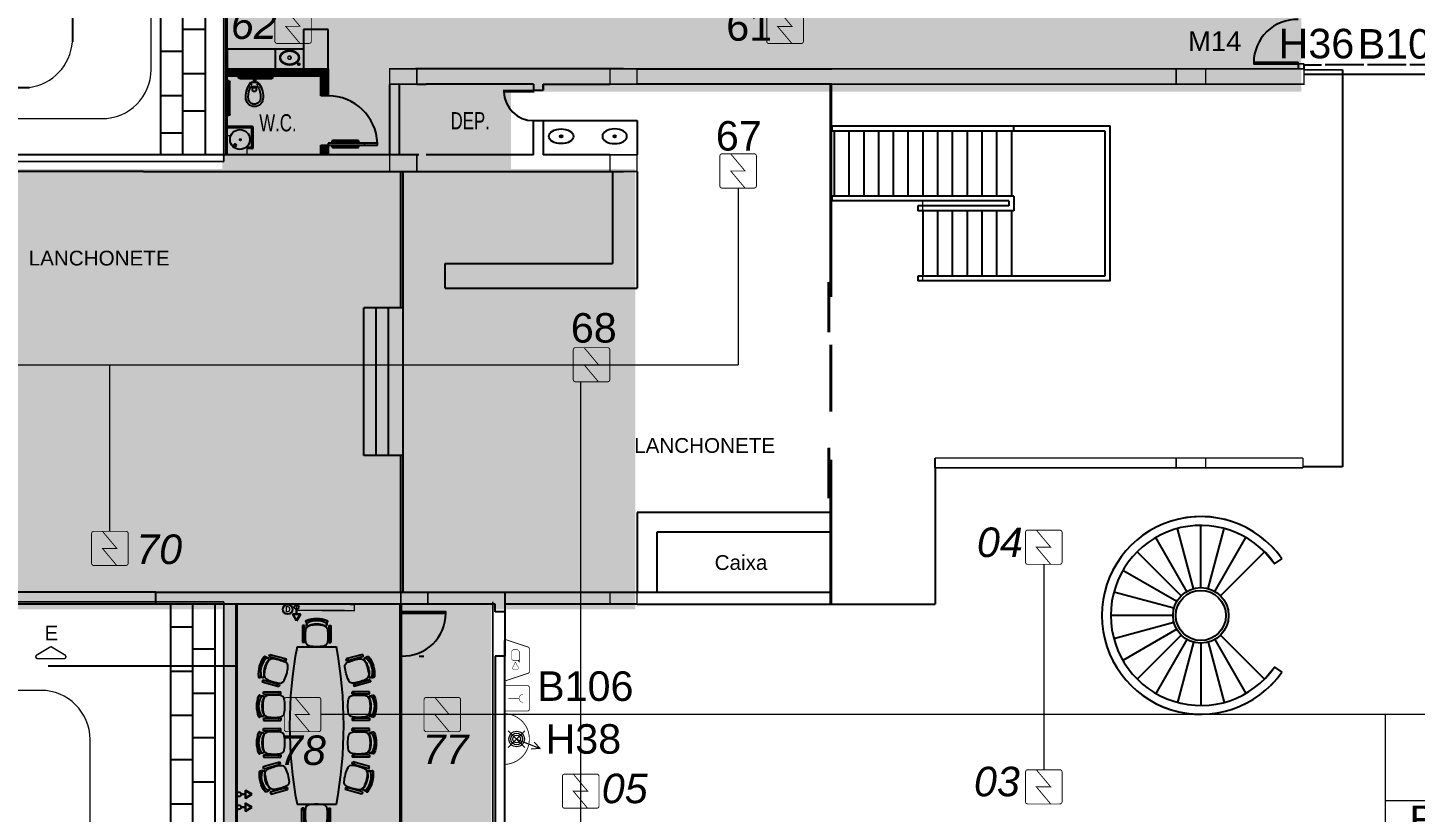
# Model space of a CAD drawing. Header units: metres. Extents: x -331 to 2982, y 362 to 2539.
# Drawn here: x 767 to 795.19, y 942.33 to 958.28 of the extents above; entities that cross this region are included whole.
import ezdxf
from ezdxf.enums import TextEntityAlignment as Align

# ---------------------------------------------------------------- set-up
doc = ezdxf.new("R2010")
doc.units = ezdxf.units.M
doc.layers.get('0').update_dxf_attribs({"color": 251})
for name, color, linetype in [('72_EGR_BASE_PRIMITIVE', 7, 'Continuous'), ('CX', 251, 'Continuous'), ('DET. FUMAÇA', 1, 'Continuous'), ('Div', 251, 'Continuous'), ('Est', 251, 'Continuous'), ('Mob', 251, 'Continuous'), ('mobiliario', 251, 'Continuous'), ('Pis', 251, 'Continuous')]:
    doc.layers.add(name, color=color, linetype=linetype)
doc.layers.add('_salas', color=251, linetype='Continuous', plot=False)
doc.layers.add('EL-PONTOS', color=251, linetype='Continuous', lineweight=30)
doc.styles.add('ARIAL', font='arial.ttf')
doc.styles.add('DESTAQUE', font='arial.ttf', dxfattribs={"height": 0.4})
doc.styles.add('ROMANS', font='romans.shx', dxfattribs={"width": 0.9, "height": 0.07})
doc.styles.get("Standard").update_dxf_attribs({"font": 'arial.ttf', "height": 0.3})
doc.styles.add('X3G_ENTITY_14169C71', font='arial.ttf', dxfattribs={"height": 0.6})
doc.styles.add('X3G_ENTITY_14169C73', font='arial.ttf', dxfattribs={"height": 0.6})
doc.styles.add('X3G_ENTITY_14169C75', font='arial.ttf', dxfattribs={"height": 0.6})
doc.styles.add('X3G_ENTITY_14169C77', font='arial.ttf', dxfattribs={"height": 0.6})
doc.styles.add('X3G_ENTITY_14169C79', font='arial.ttf', dxfattribs={"height": 0.6})
doc.styles.add('X3G_ENTITY_14169C8F', font='arial.ttf', dxfattribs={"height": 0.6})
doc.styles.add('X3G_ENTITY_14169C91', font='arial.ttf', dxfattribs={"height": 0.6})
doc.styles.add('X3G_ENTITY_14169C93', font='arial.ttf', dxfattribs={"height": 0.6})
doc.styles.add('X3G_ENTITY_14169CB9', font='arial.ttf', dxfattribs={"height": 0.6})
doc.styles.add('X3G_ENTITY_1416B692', font='arial.ttf', dxfattribs={"height": 0.6})
doc.styles.add('X3G_ENTITY_1416B6E2', font='arial.ttf', dxfattribs={"height": 0.6})
doc.styles.add('X3G_ENTITY_1416B700', font='arial.ttf', dxfattribs={"height": 0.6})
doc.styles.add('X3G_ENTITY_14210359', font='arial.ttf', dxfattribs={"height": 0.6})
doc.styles.add('X3G_ENTITY_14228BF0', font='arial.ttf', dxfattribs={"height": 0.6})
doc.styles.add('X3G_ENTITY_14228CEA', font='arial.ttf', dxfattribs={"height": 0.6})

# ---------------------------------------------------------------- blocks, each defined once
blk = doc.blocks.new('Detector de fumaça')
at = {"layer": 'DET. FUMAÇA', "linetype": 'Continuous', "lineweight": 15, "const_width": 0.01870277497772515}
blk.add_lwpolyline([(774.59948291868, 539.8157648447526), (775.2490596285452, 539.8157648447526, -0.414213562373095), (775.2958165659895, 539.7690079073084), (775.2958165659895, 539.1669315525518, -0.414213562373095), (775.2490596285452, 539.1201746151075), (774.59948291868, 539.1201746151075, -0.414213562373095), (774.5527259812357, 539.1669315525518), (774.5527259812357, 539.7690079073084, -0.414213562373095)], format="xyb", close=True, dxfattribs=at)
blk.add_lwpolyline([(774.7729620717275, 539.8157648447526), (775.0644559117889, 539.46796972993), (774.7729620717275, 539.46796972993), (775.0644559117889, 539.1201746151075)], dxfattribs=at)
blk = doc.blocks.new('WEW')
at = {"color": 1, "lineweight": 0, "true_color": 0xe60000}
for p, q in [((1781.244058351585, 994.0054447120629), (1781.439250093025, 994.4815067582979)), ((1781.439250093025, 994.4815067582979), (1781.307645081665, 994.3597140754018)), ((1781.439250093025, 994.4815067582979), (1781.447474959226, 994.302381974424)), ((1781.074639723589, 994.1748633400589), (1781.413476979581, 993.8360260840664)), ((1781.413476979581, 994.1748633400584), (1781.074639723589, 993.8360260840664))]:
    blk.add_line(p, q, dxfattribs=at)
at = {"color": 1, "true_color": 0xe60000, "const_width": 0.01719509600299768}
for points in [[(1779.259071833538, 993.7473526965271), (1780.02339894841, 993.7473526965271, 0.5119182938526288), (1780.056024349183, 993.7926180221241), (1779.907000183824, 994.239690518202, 0.3228228060550418), (1779.874374783051, 994.2632055766169), (1779.408095998897, 994.2632055766169, 0.3228228060552482), (1779.375470598124, 994.239690518202), (1779.226446432765, 993.7926180221241, 0.5119182938524135)], [(1780.193442345628, 994.2632055766169), (1780.640514841706, 994.2632055766169, -0.414213562373095), (1780.674905033712, 994.2288153846109), (1780.674905033712, 993.781742888533, -0.414213562373095), (1780.640514841706, 993.7473526965271), (1780.193442345628, 993.7473526965271, -0.414213562373095), (1780.159052153622, 993.781742888533), (1780.159052153622, 994.2288153846109, -0.414213562373095)], [(1780.763825455262, 993.7475182720175), (1781.724291247904, 993.7475182720175, 0.4353107658729382), (1781.758593597641, 993.7843649063095, 0.9309493362536452), (1780.729523105524, 993.78436490631, 0.4353107658789753)]]:
    blk.add_lwpolyline(points, format="xyb", close=True, dxfattribs=at)
at = {"color": 1, "true_color": 0xe60000, "const_width": 0.008597548001498838}
for points in [[(1779.462692778066, 994.0599573185639), (1779.617256824809, 994.0599573185641), (1779.651647016815, 994.0255671265581), (1779.651647016814, 993.9361816424857), (1779.617256824808, 993.9017914504798), (1779.462692778067, 993.9017914504798), (1779.428302586061, 993.9361816424857), (1779.42830258606, 994.0255671265579)], [(1779.832264668318, 993.9361816424855), (1779.832264668318, 994.0255671265586), (1779.8016962579, 994.0442011264258), (1779.678836761142, 993.9808743845219), (1779.8016962579, 993.917547642618)]]:
    blk.add_lwpolyline(points, close=True, dxfattribs=at)
for points in [[(1780.336029158255, 994.1350885802071), (1780.338049993509, 994.117166943729), (1780.344365115822, 994.0989928898357), (1780.351185446949, 994.0881389409826), (1780.365331318015, 994.0727414786561), (1780.373162042483, 994.0671882955221), (1780.385539694845, 994.0603730144587), (1780.397159497558, 994.0568391706461), (1780.413073587328, 994.0548198313247), (1780.421409544896, 994.0548198313247), (1780.431261128904, 994.0560819184007), (1780.449861303415, 994.0615455393163), (1780.464482803699, 994.0698767141055), (1780.477493721696, 994.0816463422157), (1780.487704267944, 994.0962795844166), (1780.493996586282, 994.1102881051825), (1780.496860415737, 994.1223690846443), (1780.497607045538, 994.1296433123828), (1780.497793702989, 994.135674088325)], [(1780.416978593668, 993.8365099637556), (1780.416978593668, 994.0545811760148)]]:
    blk.add_lwpolyline(points, dxfattribs=at)
at = {"color": 1, "lineweight": 0, "true_color": 0xe60000}
for radius in [0.15786673427384, 0.1190594061215832, 0.0773527752583614]:
    blk.add_circle((1781.244058351585, 994.0054447120626), radius, dxfattribs=at)
blk = doc.blocks.new('barra 3')
for p, q in [((748.0540032717356, 1002.301821149807), (748.0540032717352, 1002.273584747706)), ((748.5790032717352, 1002.326821149807), (748.0790032717352, 1002.326821149808)), ((748.0790032717352, 1002.273584747706), (748.0790032717352, 1002.301821149807)), ((748.0790032717352, 1002.301821149807), (748.5790032717352, 1002.301821149807)), ((748.5790032717352, 1002.301821149807), (748.5790032717354, 1002.273584747706)), ((748.604003271735, 1002.301821149807), (748.6040032717353, 1002.273584747706))]:
    blk.add_line(p, q)
for centre, radius, start, end in [((748.0790032717352, 1002.301821149807), 0.02500000000065938, 90, 179.9999999989578), ((748.5790032717352, 1002.301821149807), 0.02499999999974989, 2.605510395080979e-10, 90.00000000026057)]:
    blk.add_arc(centre, radius, start, end)
blk = doc.blocks.new('VASO-SAN')
for p, q in [((302.3511564595037, 172.4645276176708), (302.3804829001634, 172.4645276176708)), ((302.3511564595037, 172.382841068563), (302.3804829001754, 172.382841068563)), ((302.3804829001634, 172.4645276176708), (302.3804829001754, 172.382841068563)), ((302.4113947300152, 172.3536843433588), (302.4113947300152, 172.4936843424353)), ((302.4991825520949, 172.3536843424418), (302.4991825520949, 172.4936843433726)), ((302.5991825520949, 172.4436843433685), (302.4991825520949, 172.4436843433685)), ((302.5991825520949, 172.4036843433685), (302.4991825520949, 172.4036843433685)), ((302.5991825520949, 172.4436843433685), (302.5991825520949, 172.4546559305439)), ((302.5991825520949, 172.4036843433685), (302.5991825520949, 172.4436843433685)), ((302.5991825520949, 172.4036843433685), (302.5991825520949, 172.3927127561931)), ((302.6191825520949, 172.4640037223362), (302.6085303438872, 172.4640037223362)), ((302.6191825520949, 172.3833649644008), (302.6085303438872, 172.3833649644008)), ((302.6191825520949, 172.4236843433685), (302.6191825520949, 172.4640037223362)), ((302.6191825520949, 172.4236843433685), (302.6191825520949, 172.3833649644008))]:
    blk.add_line(p, q)
for centre in [(302.4529002042513, 172.4856264043932), (302.4529002042513, 172.3617422814212)]:
    blk.add_circle(centre, 0.0070651271446422)
for centre, radius, start, end in [((302.177941340428, 172.4199280401532), 0.1787982500381176, 86.68113411807168, 178.7962065859109), ((302.177941340428, 172.4199280401532), 0.1287982500381176, 86.68113411807168, 178.7962065859109), ((302.2050164807387, 172.1343106671568), 0.4644169642584563, 50.69788767013418, 92.06371201049879), ((302.2050164807387, 172.1343106671568), 0.4144169642584563, 60.13245399021499, 92.06371201049879), ((302.177941340428, 172.4274406456611), 0.1787982500381176, 181.203793414089, 273.3188658819283), ((302.177941340428, 172.4274406456611), 0.1287982500381176, 181.203793414089, 273.3188658819283), ((302.2050164807387, 172.7130580186575), 0.4644169642584563, 267.9362879895013, 309.3021123298757), ((302.2050164807387, 172.7130580186575), 0.4144169642584563, 267.9362879895013, 299.8675460083891), ((302.3486691906127, 172.4216362835805), 0.042963391935291, 86.68113411807168, 178.7962065859109), ((302.3486691906127, 172.4257324026534), 0.042963391935291, 181.203793414089, 273.3188658819283), ((302.6085303438872, 172.4546559305439), 0.0093477917922655, 90, 180), ((302.6085303438872, 172.3927127561931), 0.0093477917922655, 180, 270)]:
    blk.add_arc(centre, radius, start, end)
blk = doc.blocks.new('Barra')
at = {"layer": 'Mob'}
for p, q in [((780.7076754543218, 987.4960847477062), (780.7076754543218, 987.521084747706)), ((780.7326754543219, 987.4974338327479), (780.7326754543219, 987.521084747706)), ((781.3840032717353, 987.4974338327479), (781.3840032717353, 987.521084747706)), ((781.4090032717354, 987.4960847477062), (781.4090032717354, 987.521084747706)), ((781.3840032717353, 987.4710847477061), (780.7326754543219, 987.4710847477061)), ((781.382675454322, 987.4960847477062), (780.7340032717352, 987.4960847477062))]:
    blk.add_line(p, q, dxfattribs=at)
for centre, start, end in [((780.7326754543219, 987.4960847477062), 180, 270), ((781.3840032717353, 987.4960847477062), 270, 0)]:
    blk.add_arc(centre, 0.025, start, end, dxfattribs=at)
blk = doc.blocks.new('Braa 2')
at = {"layer": 'Mob'}
for p, q in [((781.559003271735, 986.646084747706), (781.559003271735, 987.2974125651194)), ((781.5840032717356, 987.3224125651193), (781.6090032717352, 987.3224125651195)), ((781.5840032717356, 986.6474125651196), (781.5840032717356, 987.2960847477059)), ((781.5853523567771, 987.2974125651194), (781.6090032717352, 987.2974125651194)), ((781.5840032717356, 986.6210847477062), (781.6090032717352, 986.6210847477062)), ((781.5853523567771, 986.646084747706), (781.6090032717352, 986.646084747706))]:
    blk.add_line(p, q, dxfattribs=at)
for centre, start, end in [((781.5840032717356, 987.2974125651194), 90, 180), ((781.5840032717356, 986.646084747706), 180, 270)]:
    blk.add_arc(centre, 0.025, start, end, dxfattribs=at)
blk = doc.blocks.new('conj')
at = {"layer": 'Est'}
blk.add_blockref('Barra', (1483.500175365142, 739.0630329316602), dxfattribs=at)
at = {"layer": 'Est', "rotation": 180}
for name, p in [('Braa 2', (3045.720656359715, 2712.978714744048)), ('VASO-SAN', (2566.731112968575, 1898.456314339711))]:
    blk.add_blockref(name, p, dxfattribs=at)
blk = doc.blocks.new('P42254')
for p, q in [((-0.3225000000000193, 0.5337166262908042), (-0.3224999999999909, 0.1428408039607092)), ((-0.2725000000000222, 0.5337166262908042), (-0.3225000000000122, 0.5337166262907971)), ((-0.2725000000000222, 0.5337166262908042), (-0.272500000000008, 0.1428408039607092)), ((-0.05000000000003979, 0.548610037780584), (-0.05000000000003979, 0.5676862150645618)), ((0.04999999999995453, 0.548610037780584), (0.04999999999996163, 0.5676862150645618)), ((0.2724999999999937, 0.5337166262908255), (0.2725000000000009, 0.1428408039607234)), ((0.2724999999999937, 0.5337166262908255), (0.3224999999999767, 0.5337166262908255)), ((0.3224999999999767, 0.5337166262908255), (0.3224999999999909, 0.1428408039607305)), ((-0.272500000000008, 0.1428408039607092), (-0.3224999999999909, 0.1428408039607092)), ((0.2725000000000009, 0.1428408039607376), (0.3224999999999909, 0.1428408039607376))]:
    blk.add_line(p, q)
for points in [[(0.2410430299691768, 0.611337424790996, 0.481357114588381), (0.2353935931790829, 0.6461917563621853, 0.0971185534649401), (-5.684341886080801e-14, 0.6914665459933502, 0.0971185534649401), (-0.2353935931791966, 0.6461917563621071, 0.481357114588381), (-0.2410430299692905, 0.6113374247909107)], [(-0.050000000000054, 0.567686215064569, 0.1007845010133871), (-0.196299437266191, 0.5251130263126029, -0.4950497619058564), (-0.2251417698316232, 0.5385257952628208), (-0.2407315225934781, 0.6095242155897864, -0.3659634040807862), (-0.2286829860448663, 0.6323597260903924, -0.09440041459954891), (-8.526512829121202e-14, 0.6776226169418891, -0.09440041459954891), (0.228682986044717, 0.632359726090371, -0.3659634040807862), (0.2407315225933644, 0.6095242155898646), (0.2251417698315521, 0.538525795262899, -0.4950497619058566), (0.1962994372661342, 0.5251130263126953, 0.1007845010133808), (0.04999999999996163, 0.5676862150645832, 0.1007845010133808)], [(0.2257748339115722, 0.5414088781656687, 0.3446420822161809), (0.1991074845994234, 0.5969489443959048, 0.1068001061275379), (-4.263256414560601e-14, 0.6470640050547516, 0.1068001061275379), (-0.1991074845995016, 0.5969489443958267, 0.3446420822161809), (-0.225774833911629, 0.5414088781655835)]]:
    blk.add_lwpolyline(points, format="xyb")
blk.add_lwpolyline([(-0.1394036727383181, 0.5391381310162444, 0.3408170527193457), (-0.2460799928597908, 0.4265258920495114, 0.05523048927777615), (-0.243614737142849, 0.1512242988695576, 0.3286428494189207), (-0.1623662529428458, 0.06476714932999528, 0.09094962199575911), (0.1623662529428458, 0.06476714933003791, 0.3286428494189167), (0.2436147371428419, 0.1512242988696073, 0.05523048927777615), (0.2460799928597339, 0.4265258920495612, 0.3408170527193564), (0.1394036727382399, 0.5391381310162799, 0.07791666295720588)], format="xyb", close=True)
for centre, radius, start, end in [((3.552713678800501e-14, 0.02254350295989127), 0.5474227865412027, 84.75946689320956, 95.24053310680613), ((-0.2952526953960088, 0.2065933329813348), 0.02772009877218626, 190.5973069978184, 265.3498529282113), ((-0.2997473046039119, 0.2065933329813348), 0.02772009877218626, 274.6501470717887, 349.4026930021816), ((0.29974730460399, 0.2065933329813632), 0.02772009877218626, 190.5973069978184, 265.3498529282113), ((0.295252695396087, 0.2065933329813632), 0.02772009877218626, 274.6501470717887, 349.4026930021816)]:
    blk.add_arc(centre, radius, start, end)
blk = doc.blocks.new('cad')
at = {"layer": 'mobiliario', "color": 2, "xscale": -0.8999999999996506, "yscale": 0.900000000000091, "zscale": 0.9, "rotation": 134.9824189609743}
blk.add_blockref('P42254', (995.6098371998472, 975.5580356599969), dxfattribs=at)
blk = doc.blocks.new('BNMBV')
at = {"layer": 'EL-PONTOS'}
blk.add_line((462.9542343579263, 120.093273753655), (463.1766279579262, 120.093273753655), dxfattribs=at)
blk.add_lwpolyline([(463.5096846132858, 120.0932737536548), (463.1766279579257, 120.2855641032824), (463.1766279579257, 119.9009834040276)], close=True, dxfattribs=at)

msp = doc.modelspace()

# ---------------------------------------------------------------- hatches: boundary and pattern name
at = {"layer": '_salas', "transparency": 33554559}
h = msp.add_hatch(color=256, dxfattribs=at)
h.dxf.hatch_style = 1
h.paths.add_polyline_path([(779.351186265453, 955.4111352076513), (776.8261862654533, 955.4111352076513), (776.8261862654533, 956.9861352076514), (779.351186265453, 956.9861352076514), (792.8811862654532, 956.9861352076514), (792.8811862654532, 959.0111352076515), (795.1204544270956, 959.0111352076515), (795.1204544270956, 968.0461352076513), (770.956186265453, 968.0461352076513), (770.956186265453, 955.4111352076513), (764.1061862654531, 955.4111352076513), (764.1061862654531, 946.4611352076515), (770.956186265453, 946.4611352076515), (770.956186265453, 905.9261352076514), (795.4061862654532, 905.9261352076514), (795.4061862654532, 912.3611352076515), (773.8411862654527, 912.3611352076515), (773.8411862654527, 913.9611352076515), (777.3661862654533, 913.9611352076515), (777.3661862654533, 941.1361352076514), (776.4261862654528, 941.1361352076515), (776.4261862654528, 946.4611352076515), (779.351186265453, 946.4611352076515)])
at = {"layer": 'Pis'}
h = msp.add_hatch(dxfattribs=at)
h.set_pattern_fill('ANSI31', color=256, scale=0.01, style=0)
h.set_pattern_definition([(45, (-1492.385325416321, -557.2019266356776), (-0.02245064030267288, 0.02245064030267288), [])])
h.paths.add_polyline_path([(773.1086070579001, 957.4486352075185), (771.0586070579004, 957.4486352075187), (771.0586070579004, 957.2986352075188), (772.9586070579005, 957.2986352075186), (772.9586070579005, 956.8986352075187), (773.1086070579001, 956.8986352075187)])
h.paths.add_polyline_path([(773.1086070579001, 955.8986352075187), (772.9586070579, 955.8986352075187), (772.9586070579, 955.6986352075187), (773.1086070579001, 955.6986352075187)])
edge = h.paths.add_edge_path()
edge.add_line((771.0586070579004, 959.098635207519), (771.0586070579004, 959.0486352075188))
edge.add_line((771.0586070579004, 959.0486352075188), (773.6028256363181, 959.0486352075188))
edge.add_line((773.6028256363181, 959.0486352075188), (773.6028256363181, 959.098635207519))
edge.add_line((773.6028256363181, 959.098635207519), (771.0586070579004, 959.098635207519))
edge.add_line((771.0586070579004, 959.098635207519), (771.0586070579004, 959.0486352075188))

# ---------------------------------------------------------------- linework, layer by layer
at = {"lineweight": 0}
for p, q in [((773.8336070579003, 955.9386352075182), (773.8586070579004, 955.9386352075182)), ((774.1086070578999, 955.8986352075185), (774.1086070578999, 955.9386352075185)), ((776.4435924093254, 946.6111352076516), (776.4435924093254, 941.2861352076516))]:
    msp.add_line(p, q, dxfattribs=at)
for points in [[(770.9886070577629, 955.5611352076514), (770.9886070577629, 968.1961352076514), (790.1686024951102, 968.1961352076523)], [(770.9886070577629, 955.5611352076514), (764.138607057763, 955.5611352076514), (764.138607057763, 946.6111352076516), (770.9886070577629, 946.6111352076516)], [(798.368607057763, 906.0761352076515), (770.9886070577629, 906.0761352076515), (770.9886070577629, 946.6111352076516)]]:
    msp.add_lwpolyline(points, dxfattribs=at)
msp.add_lwpolyline([(783.3386070577628, 956.2861352076516), (788.9886070577629, 956.2861352076516), (788.9886070577629, 953.1361352076516), (785.1886070577632, 953.1361352076516), (785.1886070577632, 954.7611352076515), (783.3386070577628, 954.7611352076515)], close=True, dxfattribs=at)
msp.add_lwpolyline([(792.1326124673344, 947.630140617223), (791.2381223891337, 946.735650539022, -0.4142135623733453), (791.2381223891337, 945.9366198762813), (792.1326124673344, 945.0421297980803), (792.3376552988118, 945.286490329129), (792.4851026667841, 945.183246570586, -3.171594802363803), (792.4851026667841, 947.489023844717), (792.3376552988118, 947.385780086174)], format="xyb", close=True, dxfattribs=at)
at = {"layer": '72_EGR_BASE_PRIMITIVE', "color": 230, "true_color": 0xff007f}
msp.add_line((735.572021484375, 957.0637817382812), (767.0402221679688, 957.0699462890597), dxfattribs=at)
at = {"layer": '72_EGR_BASE_PRIMITIVE', "color": 251, "true_color": 0x606060}
for points in [[(774.568603515625, 941.3011474609375, 0), (774.568603515625, 946.5511474609375, 3.214697822599943e-16)], [(774.5986328125, 941.3011474609374, 1.568293873065808e-16), (774.5986328125, 946.5510864257812, 1.568293873065808e-16)]]:
    msp.add_polyline3d(points, dxfattribs=at)
at = {"layer": '72_EGR_BASE_PRIMITIVE', "color": 2, "true_color": 0xffff00}
msp.add_polyline3d([(774.5986328125, 945.5101928710938, 0), (774.568603515625, 945.5101928710938, 1.838764185472196e-18)], dxfattribs=at)
at = {"layer": 'CX', "ltscale": 8}
for points in [[(792.8136070579003, 957.5486352075186), (792.8136070579003, 957.5786352075186), (791.9136070579003, 957.5786352075186), (791.9136070579003, 957.5486352075186)], [(774.5986328124999, 946.4101954013544), (774.5986328124999, 946.3801954013544), (775.4986328124999, 946.3801954013544), (775.4986328124999, 946.4101954013544)]]:
    msp.add_lwpolyline(points, close=True, dxfattribs=at)
at = {"layer": 'CX', "color": 251, "ltscale": 8, "true_color": 0x606060}
for centre, start, end in [((792.7841070579004, 957.5786352075185), 88.05795613785044, 179.9999999999925), ((774.6281328124998, 946.3801954013545), 268.0579561378504, 7.48279837752612e-12)]:
    msp.add_arc(centre, 0.8705000000001633, start, end, dxfattribs=at)
at = {"layer": 'Div', "color": 230, "linetype": 'Continuous', "lineweight": -3, "true_color": 0xff007f}
msp.add_line((767.9171752929693, 978.197265625), (767.9112548828125, 957.9950561523438), dxfattribs=at)
at = {"layer": 'Div', "color": 230, "linetype": 'Continuous', "lineweight": 0}
for p, q in [((769.5109323483298, 957.4357317214813), (769.5109323483298, 966.8787085810313)), ((747.6178288033602, 956.4357317214813), (768.5109323483298, 956.4357317214813)), ((767.2698914618027, 944.8128311150344), (747.6178288033602, 944.8128311150344)), ((768.2698914618027, 907.4313035927139), (768.2698914618027, 943.8128311150344))]:
    msp.add_line(p, q, dxfattribs=at)
at = {"layer": 'Div', "lineweight": 0}
for p, q in [((792.8136070579003, 957.5486352075186), (792.8136070579003, 957.4486352075185)), ((792.9328811869536, 957.5486352075186), (792.9328811869536, 957.4486352075185))]:
    msp.add_line(p, q, dxfattribs=at)
at = {"layer": 'Div', "color": 150, "linetype": 'Continuous', "lineweight": 0}
for p, q in [((781.4376990680789, 955.0236473107112), (781.4376990680789, 951.4320493126512)), ((749.302424044095, 951.4320493126512), (781.4376990680789, 951.4320493126512)), ((778.2396281859831, 913.2442184404741), (778.2396281859833, 951.0842541978287)), ((787.647710583587, 947.3751360582179), (787.647710583587, 943.1991967946503)), ((796.3140831377927, 944.3214899064823), (772.9598475942739, 944.3214899064822)), ((794.5869935478763, 944.3214899064822), (794.5869935478763, 913.2442184404741)), ((798.6870706953428, 942.564951074383), (794.5869935478763, 942.5649510743829))]:
    msp.add_line(p, q, dxfattribs=at)
at = {"layer": 'Div', "lineweight": 0}
msp.add_lwpolyline([(792.8136070579003, 957.5486352075186), (792.9328811869536, 957.5486352075186)], dxfattribs=at)
at = {"layer": 'Div', "color": 150, "lineweight": 0, "true_color": 0x0080ff}
msp.add_polyline3d([(768.6730346679688, 948.0558471679688, 0), (768.6730346679688, 951.4320678710938, 2.067351726176795e-16)], dxfattribs=at)
at = {"layer": 'Div', "color": 230, "linetype": 'Continuous', "lineweight": 0}
for centre, radius, start, end in [((766.9004133531847, 958.074195852395), 1.01393475635488, 277.9256168601114, 355.5233929638705), ((768.5109323483298, 957.4357317214813), 1, 270, 0), ((767.2698914618027, 943.8128311150344), 1, 0, 90)]:
    msp.add_arc(centre, radius, start, end, dxfattribs=at)
at = {"layer": 'Pis'}
for p, q in [((769.7086070579003, 955.6986352075185), (769.7086070579003, 969.0861352075185)), ((770.1586070579001, 955.6986352075185), (770.1586070579001, 969.0861352075185)), ((770.6086070578999, 968.6361352075185), (770.6086070578999, 955.6986352075185)), ((771.0386070579002, 955.6986352075185), (771.0386070579002, 968.4886352075184)), ((771.0586070579002, 955.6986352075185), (771.0586070579002, 968.4686352075184)), ((769.7086070579003, 958.2561352075184), (769.7086070579003, 958.2561352075184)), ((770.1586070579001, 958.2561352075184), (770.6086070579004, 958.2561352075184)), ((773.1086070578999, 958.2486352075184), (772.6086070578999, 958.2486352075184)), ((772.6086070578999, 958.2486352075184), (772.6086070578999, 957.4486352075182)), ((772.9586070578998, 958.2486352075186), (772.9586070578998, 958.2486352075186)), ((773.1086070578999, 958.2486352075186), (772.9586070578998, 958.2486352075186)), ((773.1086070578999, 957.4486352075185), (773.1086070578999, 958.2486352075186)), ((773.1086070578999, 958.2486352075186), (773.1086070578999, 958.2486352075184)), ((769.7086070579003, 957.8061352075185), (770.1586070579001, 957.8061352075185)), ((771.0586070579002, 957.8636352075275), (771.0586070579002, 957.4486352075185)), ((772.6086070578999, 957.8486352075183), (771.0586070579002, 957.8486352075192)), ((772.0336070578996, 957.8486352075188), (772.0336070578996, 957.4486352075185)), ((769.7086070579003, 957.3561352075187), (769.7086070579003, 957.3561352075187)), ((770.1586070579001, 957.3561352075187), (770.6086070579004, 957.3561352075187)), ((771.0586070579002, 957.4486352075185), (773.1086070578999, 957.4486352075182)), ((771.0586070579002, 957.2986352075186), (771.0586070579002, 957.4486352075185)), ((773.1086070578999, 957.4486352075185), (773.1086070578999, 956.8986352075185)), ((775.3086070579006, 957.4486352075185), (774.8836070579005, 957.4486352075185)), ((775.3086070579006, 957.4486352075185), (774.8836070579005, 957.4486352075185)), ((779.1086070579004, 957.4486352075185), (775.3086070579006, 957.4486352075185)), ((778.8336070579003, 957.4486352075185), (775.3086070579006, 957.4486352075185)), ((779.3836070579005, 957.4486352075185), (783.3386070579004, 957.4486352075185)), ((792.8136070579003, 957.5486352075186), (792.8136070579003, 957.4486352075185)), ((792.9328811869536, 957.5486352075186), (792.9328811869536, 957.4486352075185)), ((793.7136070579004, 957.4286352075185), (792.9328811869536, 957.4236352075186)), ((792.9386070579003, 957.5261352075186), (793.2911070579003, 957.5261352075188)), ((794.1498563296386, 957.5261352075186), (793.3661070579001, 957.5261352075188)), ((793.6936070579004, 957.4286352075185), (793.7136070579004, 957.4286352075185)), ((793.7136070579004, 957.4286352075185), (793.7136070579004, 949.3561352075187)), ((795.008605601377, 957.5261352075186), (794.2248563296384, 957.5261352075186)), ((796.3061056013771, 957.5261352075186), (795.0836056013768, 957.5261352075186)), ((772.9586070579003, 957.2986352075184), (771.0586070579002, 957.2986352075186)), ((772.9586070578998, 956.8986352075185), (772.9586070578998, 957.2986352075184)), ((772.9586070578998, 956.8986352075185), (772.9586070579003, 957.2986352075186)), ((774.3586070579004, 955.6892612413715), (774.3586070579004, 957.1267612413715)), ((774.5586070579002, 955.6892612413715), (774.5586070579002, 957.1267612413715)), ((774.9086070579006, 957.1361352075185), (775.098607057886, 957.1361352075185)), ((777.2786070578854, 957.1361352075185), (775.098607057886, 957.1361352075185)), ((777.2786070578859, 957.1361352075185), (777.2786070578859, 957.0109607566417)), ((777.2786070578859, 957.1303932559856), (777.2786070578859, 957.0109607566417)), ((777.4786070578862, 957.1361352075185), (778.8336070579003, 957.1361352075185)), ((777.4786070578862, 957.0109607566417), (777.4786070578862, 957.1361352075185)), ((777.4786070578862, 957.1303932559856), (777.4786070578862, 957.0109607566417)), ((783.3386070579004, 957.1361352075185), (779.3836070579005, 957.1361352075185)), ((792.9386070579003, 957.3361352075185), (797.9136070579007, 957.3361352075185)), ((769.7086070579003, 956.9061352075184), (770.1586070579001, 956.9061352075184)), ((773.1086070578999, 956.8986352075185), (772.9586070578998, 956.8986352075185)), ((777.2786070578859, 957.0109607566417), (777.4786070578862, 957.0109607566417)), ((769.7086070579003, 956.5936352075184), (769.7086070579003, 956.5936352075184)), ((770.1586070579001, 956.5936352075184), (770.6086070579004, 956.5936352075184)), ((771.5544352125266, 956.2764064100452), (771.0626046018187, 956.2764064100447)), ((771.5594352125268, 956.2514064100433), (771.0626046018192, 956.2514064100446)), ((771.5594352125268, 955.8506875881185), (771.5594352125268, 956.2514064100433)), ((771.5844352125264, 955.8556875881186), (771.5844352125264, 956.246406410045)), ((777.2786070578859, 955.6986352075185), (777.2786070578859, 956.3959607566414)), ((777.2786070578859, 956.3959607566414), (777.4786070578862, 956.3959607566417)), ((777.4786070578862, 956.3959607566417), (777.4786070578862, 955.6986352075185)), ((777.4786070578862, 956.3959607566417), (779.3836070579005, 956.3959607566414)), ((779.3836070579005, 956.3959607566414), (779.3836070579005, 955.6986352075185)), ((783.3386070579004, 956.2861352075186), (787.0386070579002, 956.2861352075186)), ((783.3386070579004, 956.2861352075186), (783.3386070579004, 956.1861352075186)), ((787.0386070579002, 956.1861352075186), (787.0386070579002, 956.2861352075186)), ((787.0386070579002, 956.2861352075186), (788.9886070579, 956.2861352075186)), ((788.9886070579, 956.2861352075186), (788.9886070579, 953.1361352075185)), ((769.7086070579003, 956.1436352075186), (770.1586070579001, 956.1436352075186)), ((783.3386070579004, 956.1861352075186), (787.0386070579002, 956.1861352075186)), ((783.3886070579006, 956.1861352075186), (783.3886070579006, 954.8611352075184)), ((783.6886070579003, 956.1861352075186), (783.6886070579003, 954.8611352075184)), ((783.9886070579, 956.1861352075186), (783.9886070579, 954.8611352075184)), ((784.2886070579002, 956.1861352075186), (784.2886070579002, 954.8611352075184)), ((784.5886070579004, 956.1861352075186), (784.5886070579004, 954.8611352075184)), ((784.8886070579006, 956.1861352075186), (784.8886070579006, 954.8611352075184)), ((785.1886070579003, 956.1861352075186), (785.1886070579003, 954.8611352075184)), ((785.4886070579, 956.1861352075186), (785.4886070579, 954.8611352075184)), ((785.7886070579002, 956.1861352075186), (785.7886070579002, 954.8611352075184)), ((786.0886070579004, 956.1861352075186), (786.0886070579004, 954.8611352075184)), ((786.3886070579006, 956.1861352075186), (786.3886070579006, 954.8611352075184)), ((786.6886070579003, 956.1861352075186), (786.6886070579003, 954.8611352075184)), ((786.9886070579, 956.1861352075186), (786.9886070579, 954.8611352075184)), ((787.0386070579002, 956.1861352075186), (788.8886070579006, 956.1861352075186)), ((788.8886070579006, 956.1861352075186), (788.8886070579006, 953.2361352075186)), ((769.3586070579004, 955.6986352075185), (753.2239385560065, 955.6986352075185)), ((774.948607057886, 955.6986352075185), (769.3586070579004, 955.6986352075185)), ((769.7086070579003, 955.6936352075188), (769.7086070579003, 955.6936352075188)), ((771.5544352125266, 955.8256875881184), (771.4573820369123, 955.8256875881184)), ((771.5594352125268, 955.8506875881185), (771.4574124291616, 955.8506875881185)), ((772.9586070578998, 955.8986352075183), (772.9586070578998, 955.6986352075185)), ((772.9586070578998, 955.8986352075185), (773.1086070578999, 955.8986352075185)), ((772.9586070578998, 955.6986352075185), (772.9586070578998, 955.8986352075185)), ((774.1086070578999, 955.9386352075185), (773.1086070578999, 955.9386352075185)), ((773.1086070578999, 955.9386352075185), (773.1086070578999, 955.8986352075185)), ((773.1086070578999, 955.8986352075183), (773.1086070578999, 955.6986352075185)), ((773.1086070578999, 955.8986352075185), (774.1086070578999, 955.8986352075185)), ((773.8336070579003, 955.9386352075182), (773.8586070579004, 955.9386352075182)), ((774.1086070578999, 955.8986352075185), (774.1086070578999, 955.9386352075185)), ((777.2786070578859, 955.6986352075185), (775.098607057886, 955.6986352075185)), ((778.8336070579003, 955.6986352075185), (777.4786070578862, 955.6986352075185)), ((769.3586070579004, 955.3611352075188), (757.3739385560052, 955.3611352075188)), ((769.3586070579004, 955.3611352075186), (779.1086070579004, 955.3611352075186)), ((774.5836070579003, 952.5861352075187), (774.5836070579003, 955.3611352075186)), ((774.6336070579005, 952.5861352075187), (774.6336070579005, 955.3611352075186)), ((778.8836070579005, 955.3611352075186), (778.8836070579005, 953.4911381117843)), ((779.3836070579005, 955.3611352075186), (779.3836070579005, 952.9911381117843)), ((787.0386070579002, 954.8611352075184), (783.3386070579004, 954.8611352075186)), ((783.3386070579004, 954.8611352075186), (783.3386070579004, 954.7611352075185)), ((787.0386070579002, 954.8611352075184), (787.0386070579002, 954.5611352075186)), ((786.9386070579003, 954.7611352075185), (783.3386070579004, 954.7611352075185)), ((786.9386070579003, 954.6611352075186), (785.0886070579004, 954.6611352075186)), ((785.0886070579004, 954.6611352075186), (785.0886070579004, 954.5611352075186)), ((787.0386070579002, 954.5611352075186), (785.0886070579004, 954.5611352075186)), ((785.1886070579003, 954.5611352075186), (785.1886070579003, 953.2361352075186)), ((785.4886070579, 954.5611352075186), (785.4886070579, 953.2361352075186)), ((785.7886070579002, 954.5611352075186), (785.7886070579002, 953.2361352075186)), ((786.0886070579004, 954.5611352075186), (786.0886070579004, 953.2361352075186)), ((786.3886070579006, 954.5611352075186), (786.3886070579006, 953.2361352075186)), ((786.6886070579003, 954.5611352075186), (786.6886070579003, 953.2361352075186)), ((786.9386070579003, 954.7611352075185), (786.9386070579003, 954.6611352075186)), ((786.9886070579, 954.5611352075186), (786.9886070579, 953.2361352075186)), ((775.4836070579004, 952.9911381117843), (775.4836070579004, 953.4911381117843)), ((775.4836070579004, 953.4911381117843), (778.8836070579005, 953.4911381117843)), ((788.8886070579006, 953.2361352075186), (785.0886070579004, 953.2361352075186)), ((785.0886070579004, 953.2361352075186), (785.0886070579004, 953.1361352075185)), ((788.9886070579, 953.1361352075185), (785.0886070579004, 953.1361352075185)), ((775.4836070579004, 952.9911381117843), (779.3836070579005, 952.9911381117843)), ((773.8336070579003, 949.5861352075185), (773.8336070579003, 952.5861352075187)), ((774.6336070579005, 952.5861352075187), (773.8336070579003, 952.5861352075187)), ((774.0836070579003, 949.5861352075185), (774.0836070579003, 952.5861352075187)), ((774.3336070579003, 949.5861352075185), (774.3336070579003, 952.5861352075187)), ((774.6336070579005, 949.5861352075185), (774.6336070579005, 952.5861352075187)), ((774.6336070579005, 949.5861352075185), (773.8336070579003, 949.5861352075185)), ((774.5836070579003, 946.8111352075186), (774.5836070579003, 949.5861352075185)), ((774.6336070579005, 946.8111352075186), (774.6336070579005, 949.5861352075185)), ((785.4386070579003, 949.3361352075185), (785.4386070579003, 949.5361352075186)), ((785.4386070579003, 949.3361352075185), (785.4386070579003, 946.5661352075185)), ((793.7136070579004, 949.3561352075187), (792.9136070579002, 949.3561352075187)), ((783.3386070579004, 948.4268609385056), (779.3836070579005, 948.4268609385056)), ((779.3836070579005, 948.4268609385056), (779.3836070579005, 946.8111352075186)), ((790.6923742974172, 946.8818832993718), (790.3649682053624, 948.1037794696274)), ((790.8386070579004, 946.9011352075183), (790.8386070579004, 948.1661352075187)), ((790.9848398183835, 946.8818832993718), (791.3122459104379, 948.1037794696274)), ((783.3386070579004, 948.0268609385055), (779.7836070579001, 948.0268609385055)), ((779.7836070579001, 948.0268609385055), (779.7836070579001, 946.8111352075186)), ((790.5561070579001, 946.8254395606566), (789.9236070579004, 947.920961696444)), ((791.1211070579006, 946.8254395606566), (791.7536070579004, 947.920961696444)), ((790.43909172653, 946.7356505388891), (789.5446016483288, 947.6301406170899)), ((791.2381223892708, 946.7356505388891), (792.132612467472, 947.6301406170899)), ((792.3376552989489, 947.385780086041), (792.4851026669212, 947.4890238445839)), ((790.3493027047621, 946.6186352075185), (789.2537805689749, 947.2511352075187)), ((769.6086070579004, 946.8111352075186), (753.323938556005, 946.8111352075205)), ((769.6086070579004, 946.5661352075185), (769.6086070579004, 946.8111352075186)), ((769.6086070579004, 946.8111352075186), (783.3386070579004, 946.8111352075186)), ((769.6086070579004, 946.8111352075186), (783.3386070579004, 946.8111352075186)), ((769.6086070579004, 946.5661352075185), (769.6086070579004, 946.8111352075186)), ((769.6086070579004, 946.8111352075186), (776.6986070579001, 946.8111352075186)), ((769.6086070579004, 946.8111352075186), (776.6986070579001, 946.8111352075186)), ((776.6986070579001, 946.8111352075186), (776.6986070579001, 946.4111352075186)), ((790.2928589660469, 946.4823679680014), (789.0709627957913, 946.8097740600563)), ((769.6086070579004, 946.5661352075185), (753.2239385560047, 946.5661352075185)), ((771.2586070579005, 946.5661352075185), (769.6086070579004, 946.5661352075185)), ((771.2586070579005, 946.5661352075185), (769.6086070579004, 946.5661352075185)), ((776.4986070579002, 946.5661352075183), (769.6086070579004, 946.5661352075185)), ((776.4986070579002, 946.5661352075183), (769.6086070579004, 946.5661352075185)), ((771.2586070579005, 946.5661352075185), (769.6086070579004, 946.5661352075185)), ((771.2586070579005, 946.5661352075185), (769.6086070579004, 946.5661352075185)), ((776.4986070579002, 946.5661352075183), (769.6086070579004, 946.5661352075185)), ((776.4986070579002, 946.5661352075183), (769.6086070579004, 946.5661352075185)), ((769.9086070579001, 905.1861352075186), (769.9086070579001, 946.5661352075185)), ((769.9086070579001, 946.5111352075185), (769.9086070579001, 946.5111352075185)), ((770.3586070578999, 905.1861352075186), (770.3586070578999, 946.5661352075185)), ((770.8086070579002, 946.5661352075185), (770.8086070579006, 905.6361352075185)), ((771.2386070579, 906.0761352075185), (771.2386070579, 946.5661352075185)), ((771.2386070578984, 924.8866352075183), (771.2386070579, 946.5661352075185)), ((771.2586070579005, 908.8361352075185), (771.2586070579005, 946.5661352075185)), ((771.2586070579018, 924.8866352075186), (771.2586070579005, 946.5661352075185)), ((776.4986070579002, 946.4111352075186), (776.4986070579002, 946.5661352075183)), ((776.4986070579002, 946.4111352075186), (776.4986070579002, 946.5661352075183)), ((776.4986070579002, 946.4111352075186), (776.4986070579002, 946.5661352075183)), ((776.4986070579002, 946.4111352075186), (776.4986070579002, 946.5661352075183)), ((776.6986070579001, 946.4111352075186), (776.4986070579002, 946.4111352075186)), ((776.6986070579001, 946.4111352075186), (776.4986070579002, 946.4111352075186)), ((776.6986070579001, 946.4111352075186), (776.4986070579002, 946.4111352075186)), ((776.6986070579001, 946.4111352075186), (776.4986070579002, 946.4111352075186)), ((776.6986070579001, 946.5661352075183), (776.6986070579001, 946.4111352075186)), ((777.4486070579001, 946.5661352075185), (776.6986070579001, 946.5661352075183)), ((776.6986070579001, 946.5661352075183), (776.6986070579001, 946.4111352075186)), ((779.3836070579005, 946.5661352075185), (776.6986070579001, 946.5661352075183)), ((776.6986070579001, 946.5661352075183), (776.6986070579001, 946.4111352075186)), ((776.6986070579001, 946.4111352075186), (776.6986070579001, 945.5111352075185)), ((777.6586070579001, 946.5661352075185), (777.4586070579003, 946.5661352075185)), ((778.8336070579003, 946.5661352075185), (777.6586070579001, 946.5661352075185)), ((779.3836070579005, 946.5661352075185), (783.3386070579004, 946.5661352075185)), ((783.3386070579004, 946.5661352075185), (785.4386070579003, 946.5661352075185)), ((769.9086070579001, 946.1061352075187), (770.3586070578999, 946.1061352075187)), ((790.2736070579003, 946.3361352075185), (789.0086070579005, 946.3361352075185)), ((790.2928589660469, 946.1899024470356), (789.0709627957913, 945.862496354981)), ((790.3493027047621, 946.0536352075185), (789.2537805689749, 945.4211352075185)), ((790.43909172653, 945.9366198761481), (789.5446016483288, 945.0421297979472)), ((790.5561070579001, 945.8468308543802), (789.9236070579004, 944.751308718593)), ((791.1211070579006, 945.8468308543802), (791.7536070579004, 944.751308718593)), ((791.2381223892708, 945.9366198761481), (792.132612467472, 945.0421297979472)), ((769.9086070579001, 945.6561352075184), (769.9086070579001, 945.6561352075184)), ((770.3586070578999, 945.6561352075184), (770.8086070579006, 945.6561352075184)), ((772.4749623306698, 945.6991030299732), (773.27496233067, 945.6991030299732)), ((774.9536178322026, 945.5099368190928), (775.0536178322025, 945.5099368190928)), ((776.6986070579001, 945.5111352075185), (776.4986070579002, 945.5111352075185)), ((776.4986070579002, 945.5111352075185), (776.4986070579002, 941.0861352075183)), ((776.6986070579001, 941.2861352075186), (776.6986070579001, 945.5111352075185)), ((790.6923742974172, 945.7903871156652), (790.3649682053624, 944.5684909454094)), ((790.8386070579004, 945.7711352075185), (790.8386070579004, 944.5061352075186)), ((790.9848398183835, 945.7903871156652), (791.3122459104379, 944.5684909454094)), ((767.4160019842229, 945.3090071203499), (771.2386070579, 945.3090071203499)), ((792.3376552989489, 945.286490328996), (792.4851026669212, 945.1832465704531)), ((769.9086070579001, 945.2061352075184), (770.3586070578999, 945.2061352075184)), ((769.9086070579001, 944.7561352075186), (769.9086070579001, 944.7561352075186)), ((770.3586070578999, 944.7561352075186), (770.8086070579006, 944.7561352075186)), ((769.9086070579001, 944.3061352075185), (770.3586070578999, 944.3061352075185)), ((769.9086070579001, 943.8561352075187), (769.9086070579001, 943.8561352075187)), ((770.3586070578999, 943.8561352075187), (770.8086070579006, 943.8561352075187)), ((769.9086070579001, 943.4061352075184), (770.3586070578999, 943.4061352075184)), ((769.9086070579001, 942.9561352075184), (769.9086070579001, 942.9561352075184)), ((770.3586070578999, 942.9561352075184), (770.8086070579006, 942.9561352075184)), ((769.9086070579001, 942.5061352075186), (770.3586070578999, 942.5061352075186)), ((772.4749623306698, 942.4991030299732), (773.27496233067, 942.4991030299732))]:
    msp.add_line(p, q, dxfattribs=at)
at = {"layer": 'Pis', "const_width": 0.03}
for points in [[(770.9886070577629, 955.5611352076514), (770.9886070577629, 968.1961352076514), (790.1686024951102, 968.1961352076523)], [(783.3386070579004, 957.4486352075185), (792.9328811869536, 957.4486352075185)], [(783.3386070579004, 957.4486352075185), (792.9328811869536, 957.4486352075185), (792.9328811869536, 957.1361352075185), (783.3386070579004, 957.1361352075185)], [(792.8136070579003, 957.5486352075186), (792.9328811869536, 957.5486352075186)], [(792.9328811869536, 957.4486352075185), (792.9328811869536, 957.1361352075185)], [(783.3386070579004, 957.1361352075185), (792.9328811869536, 957.1361352075185)], [(771.4586070578994, 955.8703811973633), (771.4586070578994, 955.6986352075191), (771.0586070578997, 955.6986352075191), (771.0586070578997, 956.0886452639961), (771.1312314160191, 956.0886452639961)], [(770.9886070577629, 955.5611352076514), (764.138607057763, 955.5611352076514), (764.138607057763, 946.6111352076516), (770.9886070577629, 946.6111352076516)], [(785.4386070579003, 949.5361352075186), (792.9136070579002, 949.5361352075186)], [(792.9136070579002, 949.5361352075186), (792.9136070579002, 949.3361352075185)], [(785.4386070579003, 949.3361352075185), (792.9136070579002, 949.3361352075185)], [(798.368607057763, 906.0761352076515), (770.9886070577629, 906.0761352076515), (770.9886070577629, 946.6111352076516)], [(776.4586070577627, 946.6111352076516), (776.4586070577627, 941.2861352076516), (777.3986070577632, 941.2861352076516), (777.3986070577632, 914.1111352076516), (773.8736070577627, 914.1111352076516), (773.8736070577627, 912.5111352076515), (795.4386070577632, 912.5111352076515), (795.4386070577632, 906.0761352076515)]]:
    msp.add_lwpolyline(points, dxfattribs=at)
for points in [[(772.1667668863261, 957.769413768407, 0.4716991497528448), (772.1666290398866, 957.5797799205693)], [(772.1802260530158, 957.7530832797361, 0.4717006962182343), (772.1801058784713, 957.59609583053)], [(772.4803514449263, 957.7694133913064, 0.3589745292015598), (772.1667668863261, 957.769413768407)], [(772.4668577056486, 957.7531114645981, 0.3589741346190575), (772.1802260530158, 957.7530832797361)], [(772.3235589684168, 957.6518661651639, 0.9999999999999999), (772.323558995648, 957.6972136554327)], [(772.4668924287562, 957.595997051561, 0.4725267432397926), (772.4668577056486, 957.7531114645981)], [(772.4803514060982, 957.5796664068412, 0.4723933750135079), (772.4803514449263, 957.7694133913064)], [(772.1666290398866, 957.5797799205693, 0.3591786563961976), (772.4803514060982, 957.5796664068412)], [(772.1801058784713, 957.59609583053, 0.3591687241997205), (772.4668924287562, 957.595997051561)], [(767.4740842206315, 945.7032774387694), (767.1891815479776, 945.5323358351775, 0.7606672851537164), (767.2104123456315, 945.4556859191505), (767.7377560956315, 945.4556859191505, 0.7606672851537164), (767.758986893285, 945.5323358351775), (767.4740842206315, 945.7032774387694)]]:
    msp.add_lwpolyline(points, format="xyb", dxfattribs=at)
for points in [[(772.357167965904, 957.6745398901162, 1.732057465490803), (772.3067546664047, 957.6454335746789, 0.5773480498908473)], [(792.1326124673344, 947.6301406172229), (791.2381223891337, 946.7356505390221, -0.4142135623733453), (791.2381223891337, 945.9366198762814), (792.1326124673344, 945.0421297980802), (792.3376552988118, 945.286490329129), (792.4851026667841, 945.1832465705861, -3.171594802363803), (792.4851026667841, 947.4890238447169), (792.3376552988118, 947.385780086174)]]:
    msp.add_lwpolyline(points, format="xyb", close=True, dxfattribs=at)
for points in [[(774.9086070579006, 957.1361352075182), (774.3586070579004, 957.1361352075182), (774.3586070579004, 957.4486352075182), (774.9086070579006, 957.4486352075182)], [(779.3836070579005, 957.1361352075185), (778.8336070579003, 957.1361352075185), (778.8336070579003, 957.4486352075185), (779.3836070579005, 957.4486352075185)], [(790.3386070580732, 957.1361352075194), (790.3386070580732, 957.4486352075185), (790.9386070580736, 957.4486352075185), (790.9386070580736, 957.1361352075194)], [(783.3086070578847, 957.1361352075185), (783.3086070578897, 952.8237863492429), (783.3386070578895, 952.8237863492429), (783.3386070579004, 957.1361352075185)], [(777.2786070578859, 957.0109607566417), (777.2786070578859, 956.9809607566415), (776.678607057886, 956.9809607566415), (776.678607057886, 957.0109607566415)], [(783.3386070577628, 956.2861352076516), (788.9886070577629, 956.2861352076516), (788.9886070577629, 953.1361352076515), (785.1886070577632, 953.1361352076515), (785.1886070577632, 954.7611352076515), (783.3386070577628, 954.7611352076515)], [(774.9086070579006, 955.3611352075186), (774.3586070579004, 955.3611352075186), (774.3586070579004, 955.6986352075185), (774.9086070579006, 955.6986352075185)], [(779.3836070579005, 955.3611352075186), (778.8336070579003, 955.3611352075186), (778.8336070579003, 955.6986352075185), (779.3836070579005, 955.6986352075185)], [(783.2664116220212, 953.0956316448808), (783.2664116220262, 952.0956316448808), (783.2964116220264, 952.0956316448812), (783.296411622021, 953.0956316448812)], [(783.3086070579002, 951.8237863492427), (783.3086070579079, 950.4912619773402), (783.3386070579054, 950.4912619773402), (783.3386070579004, 951.8237863492429)], [(783.2664116220262, 949.7274965836298), (783.2664116220317, 948.7274965836298), (783.2964116220319, 948.72749658363), (783.2964116220264, 949.72749658363)], [(783.3086070579006, 949.49126197734), (783.3086070579056, 946.5661352075185), (783.3386070579058, 946.5661352075185), (783.3386070579004, 949.4912619773402)], [(790.3386070580323, 949.3361352075196), (790.3386070580323, 949.5361352075195), (790.9386070580326, 949.5361352075195), (790.9386070580326, 949.3361352075196)], [(775.1336070579005, 946.5661352075185), (774.5836070579003, 946.5661352075185), (774.5836070579003, 946.8111352075186), (775.1336070579005, 946.8111352075186)], [(775.1336070579005, 946.5661352075185), (774.5836070579003, 946.5661352075185), (774.5836070579003, 946.8111352075186), (775.1336070579005, 946.8111352075186)], [(779.3836070579005, 946.5661352075185), (778.8336070579003, 946.5661352075185), (778.8336070579003, 946.8111352075186), (779.3836070579005, 946.8111352075186)], [(772.4676689168277, 946.5734503986273), (773.6395451989729, 946.5588200164095), (773.6395451989729, 946.4337102079069), (772.4676689168277, 946.4410253990159)]]:
    msp.add_lwpolyline(points, close=True, dxfattribs=at)
at = {"layer": 'Pis'}
for centre, radius in [((772.5109752437334, 957.5417420785666), 0.0175), ((771.3159581752025, 956.0110696660481), 0.2003545581101207), ((771.3237724958922, 956.0055758308263), 0.01265526781785912), ((777.8423060392461, 956.0767573535961), 0.0243437871085917), ((778.929270188245, 956.0767573535961), 0.0243437871085917), ((771.2131440082067, 955.8949473431408), 0.02530688282130274), ((790.8386070579004, 946.3361352075185), 0.5650000000000001), ((790.8386070579004, 946.3361352075185), 0.51), ((772.2854767431722, 946.4604715238465), 0.09750623514569869), ((772.4676689168277, 946.5072378988216), 0.04435929087958357), ((771.2924141750932, 942.6994204230709), 0.04435929087958357), ((771.2924141750934, 942.4360791451368), 0.04435929087958357)]:
    msp.add_circle(centre, radius, dxfattribs=at)
for centre, radius, start, end in [((773.107999914103, 955.8971694327306), 1.001465958830497, 2.373014513694533, 89.96526414208783), ((777.275529336111, 956.992996426616), 0.5970436027571792, 181.1550911930502, 270.2953574050331), ((771.5544352125266, 956.246406410045), 0.03, 0, 90), ((771.5544352125266, 955.8556875881186), 0.03, 270, 2.605510395054913e-11), ((790.8386070579004, 946.3361352075185), 2.009999999999999, 34.99999999999736, 325.0000000000026), ((790.8386070579004, 946.3361352075185), 1.829999999999999, 34.99999999999736, 325.0000000000026), ((780.9332956639901, 944.0991030299731), 8.608333333320507, 169.2883499142736, 190.7116500857264), ((764.8166289973492, 944.0991030299733), 8.608333333320507, 349.2883499142736, 10.71165008572643)]:
    msp.add_arc(centre, radius, start, end, dxfattribs=at)
msp.add_ellipse((777.8423060392461, 956.0767573535961), major_axis=(-0.25, 0), ratio=0.5981954119082035, dxfattribs=at)
at = {"layer": 'Pis', "extrusion": (0, 0, -1)}
msp.add_ellipse((778.929270188245, 956.0767573535961), major_axis=(0.25, 0), ratio=0.5981954119082035, dxfattribs=at)

# ---------------------------------------------------------------- block references
at = {"lineweight": 0, "rotation": 270}
msp.add_blockref('WEW', (-217.06760659003, 2725.067762689242), dxfattribs=at)
at = {"layer": 'DET. FUMAÇA', "linetype": 'Continuous', "lineweight": 0}
for p in [(-2.529226702197093, 418.8444350324357), (7.467714629614875, 418.8401077087773), (6.513427794466224, 415.9034726956037), (3.535427325789783, 411.9640795827212), (-6.251240891714588, 408.2306919876867), (12.72343930997431, 408.2549614431103), (-2.335968971715715, 404.8535201765521), (0.503050732752854, 404.8535201765521), (3.315356912370589, 403.2958431995361), (12.72343930997431, 403.3834319498977)]:
    msp.add_blockref('Detector de fumaça', p, dxfattribs=at)
at = {"layer": 'Pis', "xscale": -1}
for name, p, rotation in [('conj', (2497.642724737267, 3221.410565623999), 90), ('cad', (-574.4147602026878, 1304.702765396184), 209.4682957743343), ('cad', (-621.5554074060522, 930.7400204900305), 224.9824189609813), ('cad', (-621.5554074060522, 929.9946468569833), 224.9824189609813), ('cad', (2120.13286235719, 583.5466595893913), 29.46829577433431), ('cad', (786.6176399427973, -451.2863083133593), 314.9824189609813)]:
    msp.add_blockref(name, p, dxfattribs=dict(at, rotation=rotation))
at = {"layer": 'Pis'}
msp.add_blockref('barra 3', (25.12960378616481, -46.33494954018761), dxfattribs=at)
for name, p, rotation in [('barra 3', (1521.787610329635, 1958.172162992687), 180), ('cad', (786.6260351116061, 2339.484557879943), 225.0175810390188), ('cad', (2120.154078277495, 1304.702765396182), 150.5317042256657), ('cad', (2167.294725480857, 930.7400204900282), 135.0175810390187), ('cad', (2167.294725480857, 929.9946468569808), 135.0175810390187), ('cad', (-574.3935442823865, 583.5466595893931), 330.5317042256656)]:
    msp.add_blockref(name, p, dxfattribs=dict(at, rotation=rotation))
at = {"layer": 'Pis', "xscale": 0.3999999999999773, "yscale": 0.3999999999999773, "zscale": 0.3999999999999773, "rotation": 270}
msp.add_blockref('BNMBV', (724.4303594153689, 1131.629719585319), dxfattribs=at)
at = {"layer": 'Pis', "xscale": 0.4000000000000909, "yscale": 0.4000000000000909, "zscale": 0.4000000000000909}
for p in [(586.1550797228128, 894.6621109216117), (586.1550797228131, 894.3987696436775)]:
    msp.add_blockref('BNMBV', p, dxfattribs=at)

# ---------------------------------------------------------------- texts
at = {"layer": 'Div', "color": 5, "linetype": 'Continuous', "lineweight": 0, "true_color": 0x0000ff, "char_height": 0.6, "attachment_point": 1}
for s, insert, style in [('{\\fArial|b0|i1|c0|p34;62}', (771.1323430461207, 958.6546669925548), 'X3G_ENTITY_14169CB9'), ('61', (781.1963838379197, 958.6192170498773), 'X3G_ENTITY_14210359'), ('67', (780.9848050118109, 956.3859859616989), 'X3G_ENTITY_14169C93'), ('68', (778.038567218406, 952.4823021316091), 'X3G_ENTITY_14169C91'), ('{\\fArial|b0|i1|c0|p34;04}', (786.2895398879053, 948.1235089036235), 'X3G_ENTITY_14169C79'), ('{\\fArial|b0|i1|c0|p34;70}', (769.2086398114037, 947.9814496190464), 'X3G_ENTITY_14169C8F'), ('{\\fArial|b0|i1|c0|p34;78}', (772.1294614621157, 943.8964362572268), 'X3G_ENTITY_14169C75'), ('{\\fArial|b0|i1|c0|p34;77}', (775.0273503988186, 943.9147465399135), 'X3G_ENTITY_14169C73'), ('{\\fArial|b0|i1|c0|p34;03}', (786.2290029128304, 943.2598372318135), 'X3G_ENTITY_14169C77'), ('{\\fArial|b0|i1|c0|p34;05}', (778.6671531856477, 943.1189783151839), 'X3G_ENTITY_14169C71')]:
    msp.add_mtext_dynamic_manual_height_columns(s, width=13.3188035564217, gutter_width=2.5, heights=[0], dxfattribs=dict(at, insert=insert, style=style))
at = {"layer": 'Div', "color": 96, "linetype": 'Continuous', "lineweight": 0, "true_color": 0x008000, "char_height": 0.6, "width": 13.3188035564217, "attachment_point": 1}
for s, insert, style in [('H36', (792.4177550207967, 958.2613641052518), 'X3G_ENTITY_14228CEA'), ('H38', (777.5235695727176, 944.1254822505776), 'X3G_ENTITY_14228BF0')]:
    msp.add_mtext(s, dxfattribs=dict(at, insert=insert, style=style))
at = {"layer": 'Div', "color": 6, "linetype": 'Continuous', "lineweight": 0, "true_color": 0xff00ff, "char_height": 0.6, "attachment_point": 1}
for s, insert, style in [('B100', (794.0249500275361, 958.2553090326729), 'X3G_ENTITY_1416B692'), ('B103', (795.0752238761677, 942.4709142847308), 'X3G_ENTITY_1416B6E2')]:
    msp.add_mtext_dynamic_manual_height_columns(s, width=13.3188035564217, gutter_width=2.5, heights=[0], dxfattribs=dict(at, insert=insert, style=style))
at = {"layer": 'Div', "color": 6, "linetype": 'Continuous', "lineweight": 0, "true_color": 0xff00ff, "insert": (777.3536418180407, 945.1989349576546), "char_height": 0.6, "width": 13.3188035564217, "attachment_point": 1, "style": 'X3G_ENTITY_1416B700'}
msp.add_mtext('B106', dxfattribs=at)
at = {"layer": 'Pis', "style": 'DESTAQUE'}
msp.add_text('M14', height=0.4, dxfattribs=at).set_placement((791.1205956429508, 957.8089922758523), align=Align.CENTER)
at = {"layer": 'Pis', "width": 0.7}
for s, p in [('W.C.', (771.7076401454992, 956.1760474110099)), ('DEP.', (775.594667296627, 956.2171442602569))]:
    msp.add_text(s, height=0.35, dxfattribs=at).set_placement(p)
at = {"layer": 'Pis'}
for s, height, style, p in [('LANCHONETE', 0.3, 'DESTAQUE', (767.0235571558437, 953.4501788572153)), ('LANCHONETE', 0.3, 'DESTAQUE', (779.3249101142301, 949.6414289644272)), ('Caixa', 0.3, 'DESTAQUE', (780.9605295178594, 947.261929408246)), ('D', 0.1085765538838603, 'ROMANS', (772.2391619364407, 946.4084523680558))]:
    msp.add_text(s, height=height, dxfattribs=dict(at, style=style)).set_placement(p)
at = {"layer": 'Pis', "style": 'ARIAL'}
msp.add_attdef('E', text='A', height=0.3, dxfattribs=at).set_placement((767.4849579972465, 945.9777398322699), align=Align.MIDDLE_CENTER)

doc.saveas('drawing.dxf')
